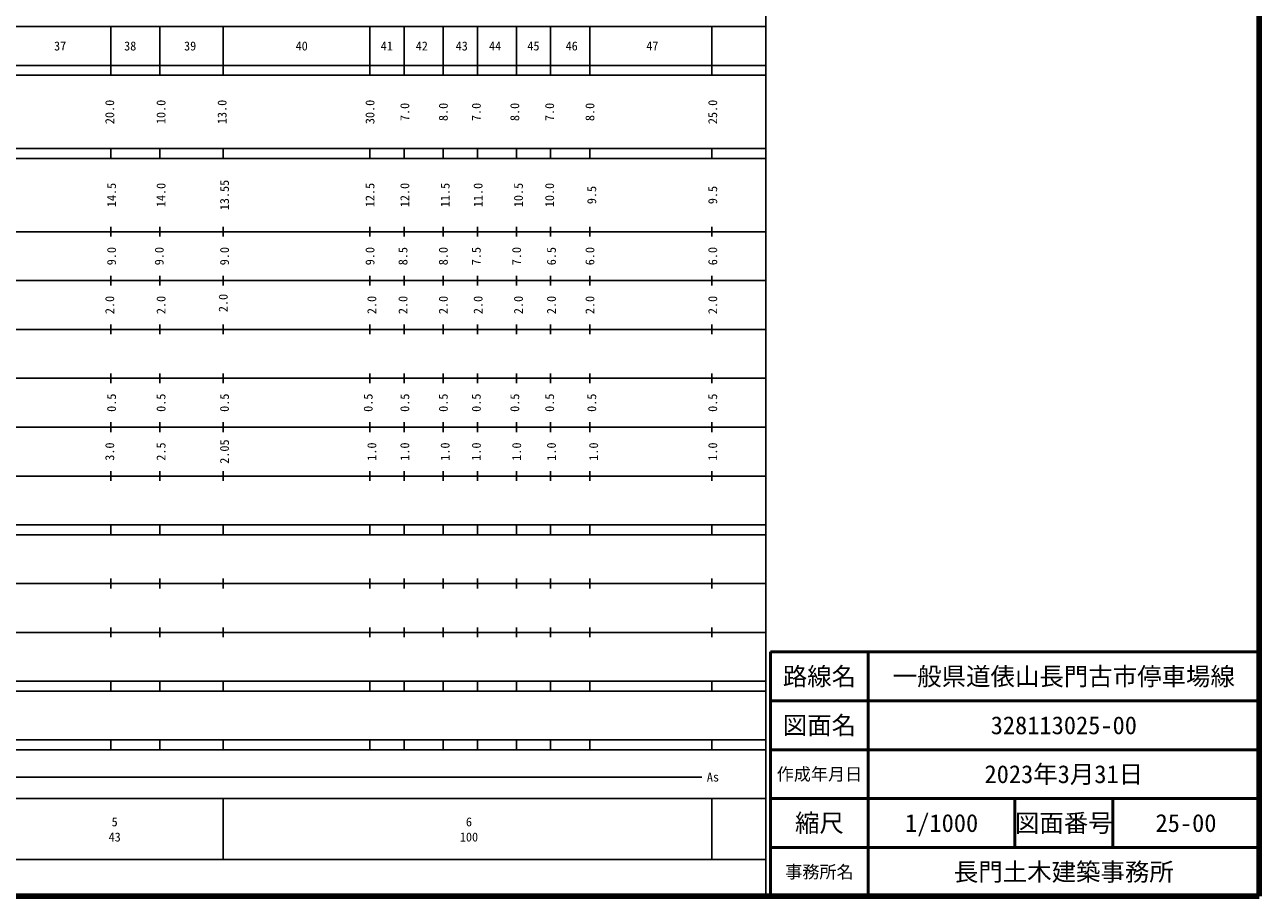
# Model space of a CAD drawing. Units: millimetres on the paper, enlarged 1000 times. Extents: x 40000 to 680000, y 20000 to 380000.
# Drawn here: x 427382 to 680000, y 20000 to 198357 of the extents above; entities that cross this region are included whole.
import ezdxf
from ezdxf.enums import TextEntityAlignment as Align

# ---------------------------------------------------------------- set-up
doc = ezdxf.new("R2010")
doc.units = ezdxf.units.MM
doc.header["$LTSCALE"] = 1000
for name, color, linetype, lineweight in [('M-TTL', 2, 'Continuous', 140), ('M-TTL-BAND', 7, 'Continuous', 25), ('M-TTL-FRAM', 2, 'Continuous', 50), ('M-TTL-LINE', 7, 'Continuous', 50), ('M-TTL-TXT', 7, 'Continuous', 13)]:
    doc.layers.add(name, color=color, linetype=linetype, lineweight=lineweight)
doc.styles.add('ＭＳ ゴシック', font='')
doc.styles.get('ＭＳ ゴシック').set_extended_font_data('MS Gothic')

msp = doc.modelspace()

# ---------------------------------------------------------------- linework, layer by layer
at = {"layer": 'M-TTL'}
for p, q in [((680000, 20000), (680000, 380000)), ((40000, 20000), (680000, 20000))]:
    msp.add_line(p, q, dxfattribs=at)
at = {"layer": 'M-TTL-BAND'}
for p, q in [((579000, 20000), (579000, 370000)), ((68000, 198000), (579000, 198000)), ((445000, 198000), (445000, 188000)), ((455000, 198000), (455000, 188000)), ((468000, 198000), (468000, 188000)), ((498000, 198000), (498000, 188000)), ((505000, 198000), (505000, 188000)), ((513000, 198000), (513000, 188000)), ((520000, 198000), (520000, 188000)), ((528000, 198000), (528000, 188000)), ((535000, 198000), (535000, 188000)), ((543000, 198000), (543000, 188000)), ((568000, 198000), (568000, 188000)), ((40000, 190000), (579000, 190000)), ((40000, 188000), (579000, 188000)), ((40000, 173000), (579000, 173000)), ((445000, 173000), (445000, 171000)), ((455000, 173000), (455000, 171000)), ((468000, 171000), (468000, 173000)), ((498000, 173000), (498000, 171000)), ((505000, 173000), (505000, 171000)), ((513000, 173000), (513000, 171000)), ((520000, 173000), (520000, 171000)), ((528000, 173000), (528000, 171000)), ((535000, 173000), (535000, 171000)), ((543000, 173000), (543000, 171000)), ((568000, 171000), (568000, 173000)), ((40000, 171000), (579000, 171000)), ((445000, 157000), (445000, 155000)), ((455000, 157000), (455000, 155000)), ((468000, 155000), (468000, 157000)), ((498000, 157000), (498000, 155000)), ((505000, 157000), (505000, 155000)), ((513000, 157000), (513000, 155000)), ((520000, 157000), (520000, 155000)), ((528000, 157000), (528000, 155000)), ((535000, 157000), (535000, 155000)), ((543000, 157000), (543000, 155000)), ((568000, 155000), (568000, 157000)), ((40000, 156000), (579000, 156000)), ((445000, 147000), (445000, 145000)), ((455000, 147000), (455000, 145000)), ((468000, 145000), (468000, 147000)), ((498000, 147000), (498000, 145000)), ((505000, 147000), (505000, 145000)), ((513000, 147000), (513000, 145000)), ((520000, 147000), (520000, 145000)), ((528000, 147000), (528000, 145000)), ((535000, 147000), (535000, 145000)), ((543000, 147000), (543000, 145000)), ((568000, 145000), (568000, 147000)), ((46000, 146000), (579000, 146000)), ((445000, 137000), (445000, 135000)), ((455000, 137000), (455000, 135000)), ((468000, 135000), (468000, 137000)), ((498000, 137000), (498000, 135000)), ((505000, 137000), (505000, 135000)), ((513000, 137000), (513000, 135000)), ((520000, 137000), (520000, 135000)), ((528000, 137000), (528000, 135000)), ((535000, 137000), (535000, 135000)), ((543000, 137000), (543000, 135000)), ((568000, 135000), (568000, 137000)), ((52000, 136000), (579000, 136000)), ((445000, 127000), (445000, 125000)), ((455000, 127000), (455000, 125000)), ((468000, 125000), (468000, 127000)), ((498000, 127000), (498000, 125000)), ((505000, 127000), (505000, 125000)), ((513000, 127000), (513000, 125000)), ((520000, 127000), (520000, 125000)), ((528000, 127000), (528000, 125000)), ((535000, 127000), (535000, 125000)), ((543000, 127000), (543000, 125000)), ((568000, 125000), (568000, 127000)), ((46000, 126000), (579000, 126000)), ((445000, 117000), (445000, 115000)), ((455000, 117000), (455000, 115000)), ((468000, 115000), (468000, 117000)), ((498000, 117000), (498000, 115000)), ((505000, 117000), (505000, 115000)), ((513000, 117000), (513000, 115000)), ((520000, 117000), (520000, 115000)), ((528000, 117000), (528000, 115000)), ((535000, 117000), (535000, 115000)), ((543000, 117000), (543000, 115000)), ((568000, 115000), (568000, 117000)), ((52000, 116000), (579000, 116000)), ((445000, 107000), (445000, 105000)), ((455000, 107000), (455000, 105000)), ((468000, 105000), (468000, 107000)), ((498000, 107000), (498000, 105000)), ((505000, 107000), (505000, 105000)), ((513000, 107000), (513000, 105000)), ((520000, 107000), (520000, 105000)), ((528000, 107000), (528000, 105000)), ((535000, 107000), (535000, 105000)), ((543000, 107000), (543000, 105000)), ((568000, 105000), (568000, 107000)), ((46000, 106000), (579000, 106000)), ((40000, 96000), (579000, 96000)), ((445000, 96000), (445000, 94000)), ((455000, 96000), (455000, 94000)), ((468000, 94000), (468000, 96000)), ((498000, 96000), (498000, 94000)), ((505000, 96000), (505000, 94000)), ((513000, 96000), (513000, 94000)), ((520000, 96000), (520000, 94000)), ((528000, 96000), (528000, 94000)), ((535000, 96000), (535000, 94000)), ((543000, 96000), (543000, 94000)), ((568000, 94000), (568000, 96000)), ((40000, 94000), (579000, 94000)), ((49000, 84000), (579000, 84000)), ((445000, 85000), (445000, 83000)), ((455000, 85000), (455000, 83000)), ((468000, 83000), (468000, 85000)), ((498000, 85000), (498000, 83000)), ((505000, 85000), (505000, 83000)), ((513000, 85000), (513000, 83000)), ((520000, 85000), (520000, 83000)), ((528000, 85000), (528000, 83000)), ((535000, 85000), (535000, 83000)), ((543000, 85000), (543000, 83000)), ((568000, 83000), (568000, 85000)), ((40000, 74000), (579000, 74000)), ((445000, 75000), (445000, 73000)), ((455000, 75000), (455000, 73000)), ((468000, 73000), (468000, 75000)), ((498000, 75000), (498000, 73000)), ((505000, 75000), (505000, 73000)), ((513000, 75000), (513000, 73000)), ((520000, 75000), (520000, 73000)), ((528000, 75000), (528000, 73000)), ((535000, 75000), (535000, 73000)), ((543000, 75000), (543000, 73000)), ((568000, 73000), (568000, 75000)), ((40000, 64000), (579000, 64000)), ((445000, 64000), (445000, 62000)), ((455000, 64000), (455000, 62000)), ((468000, 62000), (468000, 64000)), ((498000, 64000), (498000, 62000)), ((505000, 64000), (505000, 62000)), ((513000, 64000), (513000, 62000)), ((520000, 64000), (520000, 62000)), ((528000, 64000), (528000, 62000)), ((535000, 64000), (535000, 62000)), ((543000, 64000), (543000, 62000)), ((568000, 62000), (568000, 64000)), ((40000, 62000), (579000, 62000)), ((40000, 52000), (579000, 52000)), ((445000, 52000), (445000, 50000)), ((455000, 52000), (455000, 50000)), ((468000, 50000), (468000, 52000)), ((498000, 52000), (498000, 50000)), ((505000, 52000), (505000, 50000)), ((513000, 52000), (513000, 50000)), ((520000, 52000), (520000, 50000)), ((528000, 52000), (528000, 50000)), ((535000, 52000), (535000, 50000)), ((543000, 52000), (543000, 50000)), ((568000, 50000), (568000, 52000)), ((40000, 50000), (579000, 50000)), ((70805, 44406), (565903, 44406)), ((40000, 40000), (579000, 40000)), ((468000, 40000), (468000, 27500)), ((568000, 40000), (568000, 27500)), ((68000, 27500), (579000, 27500))]:
    msp.add_line(p, q, dxfattribs=at)
at = {"layer": 'M-TTL-FRAM'}
for p, q in [((680000, 70000), (580000, 70000)), ((580000, 70000), (580000, 20000))]:
    msp.add_line(p, q, dxfattribs=at)
at = {"layer": 'M-TTL-LINE'}
for p, q in [((600000, 70000), (600000, 20000)), ((680000, 60000), (580000, 60000)), ((680000, 50000), (580000, 50000)), ((680000, 40000), (580000, 40000)), ((630000, 40000), (630000, 30000)), ((650000, 40000), (650000, 30000)), ((680000, 30000), (580000, 30000))]:
    msp.add_line(p, q, dxfattribs=at)

# ---------------------------------------------------------------- texts
at = {"layer": 'M-TTL-BAND', "style": 'ＭＳ ゴシック'}
for s, p in [('37', (434634, 194000)), ('38', (448968, 194000)), ('39', (461234, 194000)), ('40', (484063, 194000)), ('41', (501470, 194000)), ('42', (508637, 194000)), ('43', (516804, 194000)), ('44', (523638, 194000)), ('45', (531471, 194000)), ('46', (539305, 194000)), ('47', (555805, 194000)), ('As', (568201, 44406)), ('5', (445790, 35238)), ('6', (518288, 35238)), ('43', (445790, 32131)), ('100', (518288, 32131))]:
    msp.add_text(s, height=1833, dxfattribs=at).set_placement(p, align=Align.MIDDLE_CENTER)
for s, p in [('20.0', (444774, 180500)), ('10.0', (455275, 180500)), ('13.0', (467765, 180500)), ('30.0', (498026, 180500)), ('7.0', (505152, 180500)), ('8.0', (513027, 180500)), ('7.0', (519777, 180500)), ('8.0', (527653, 180500)), ('7.0', (534778, 180500)), ('8.0', (543028, 180500)), ('25.0', (568154, 180500)), ('14.5', (445150, 163500)), ('14.0', (455275, 163500)), ('13.55', (468261, 163500)), ('12.5', (498026, 163500)), ('12.0', (505152, 163500)), ('11.5', (513402, 163500)), ('11.0', (520152, 163500)), ('10.5', (528403, 163500)), ('10.0', (534778, 163500)), ('9.5', (543403, 163500)), ('9.5', (568154, 163500)), ('9.0', (445150, 151000)), ('9.0', (454900, 151000)), ('9.0', (468261, 151000)), ('9.0', (498026, 151000)), ('8.5', (504777, 151000)), ('8.0', (513027, 151000)), ('7.5', (519777, 151000)), ('7.0', (528028, 151000)), ('6.5', (535153, 151000)), ('6.0', (543028, 151000)), ('6.0', (568154, 151000)), ('2.0', (444774, 141000)), ('2.0', (455275, 141000)), ('2.0', (467988, 141407)), ('2.0', (498401, 141000)), ('2.0', (504777, 141000)), ('2.0', (513027, 141000)), ('2.0', (520152, 141000)), ('2.0', (528403, 141000)), ('2.0', (535153, 141000)), ('2.0', (543028, 141000)), ('2.0', (568154, 141000)), ('0.5', (445150, 121000)), ('0.5', (455275, 121000)), ('0.5', (468261, 121000)), ('0.5', (497651, 121000)), ('0.5', (505152, 121000)), ('0.5', (513027, 121000)), ('0.5', (519777, 121000)), ('0.5', (527653, 121000)), ('0.5', (534778, 121000)), ('0.5', (543403, 121000)), ('0.5', (568154, 121000)), ('3.0', (444774, 111000)), ('2.5', (455275, 111000)), ('2.05', (468261, 111000)), ('1.0', (498401, 111000)), ('1.0', (505152, 111000)), ('1.0', (513402, 111000)), ('1.0', (519777, 111000)), ('1.0', (528028, 111000)), ('1.0', (535153, 111000)), ('1.0', (543778, 111000)), ('1.0', (568154, 111000))]:
    msp.add_text(s, height=1833, rotation=90, dxfattribs=at).set_placement(p, align=Align.MIDDLE_CENTER)
at = {"layer": 'M-TTL-TXT', "style": 'ＭＳ ゴシック'}
for s, height, p in [('路線名', 3666, (590000, 65000)), ('一般県道俵山長門古市停車場線', 3666, (640000, 65000)), ('図面名', 3666, (590000, 55000)), ('328113025-00', 3666, (640000, 55000)), ('作成年月日', 2566, (590000, 45000)), ('2023年3月31日', 3666, (640000, 45000)), ('縮尺', 3666, (590000, 35000)), ('1/1000', 3666, (615000, 35000)), ('図面番号', 3666, (640000, 35000)), ('25-00', 3666, (665000, 35000)), ('事務所名', 2566, (590000, 25000)), ('長門土木建築事務所', 3666, (640000, 25000))]:
    msp.add_text(s, height=height, dxfattribs=at).set_placement(p, align=Align.MIDDLE_CENTER)

doc.saveas('drawing.dxf')
